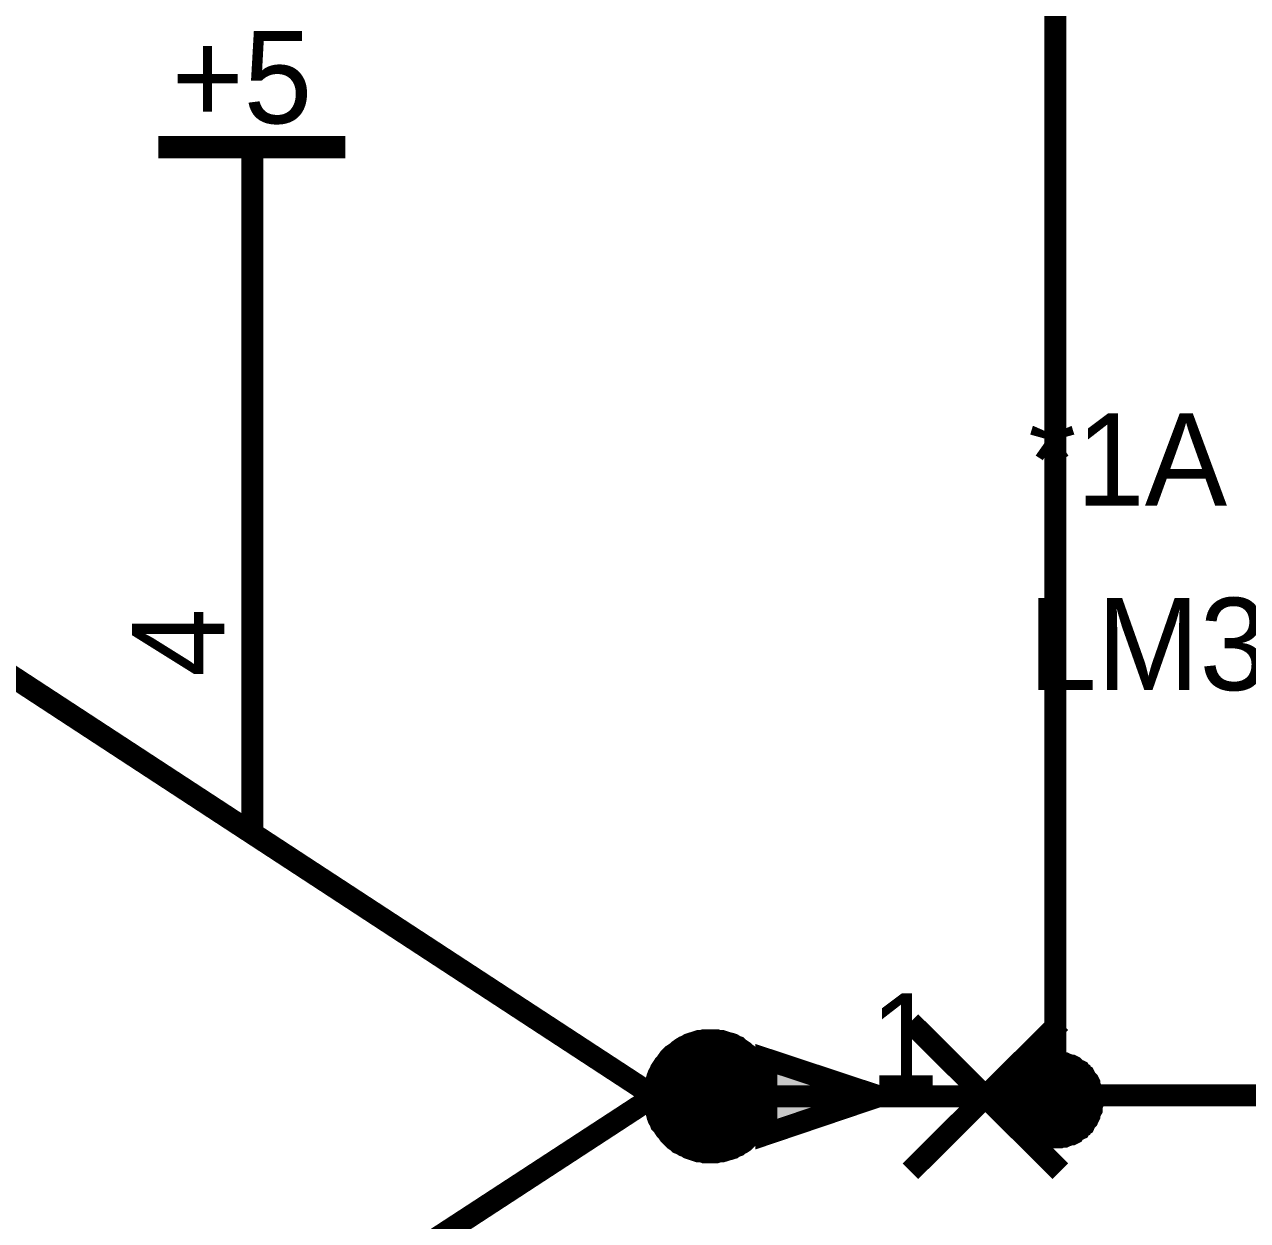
# Model space of a CAD drawing. Header units: millimetres. Extents: x 0 to 800, y 0 to 567.
# Drawn here: x 108.74 to 125.37, y 327.7 to 343.96 of the extents above; entities that cross this region are included whole.
import ezdxf

# ---------------------------------------------------------------- set-up
doc = ezdxf.new("R2010")
doc.units = ezdxf.units.MM
doc.layers.add('Sheet', color=255, linetype='Continuous')

msp = doc.modelspace()

# ---------------------------------------------------------------- linework, layer by layer
at = {"layer": 'Sheet'}
for points, const_width in [([(122.86, 355.088), (122.759, 355.088), (122.759, 329.34), (123.039, 329.34)], 0.3), ([(110.563, 342.287), (113.105, 342.287)], 0.3), ([(111.839, 339.744), (111.839, 342.287)], 0.3), ([(111.839, 339.744), (111.839, 337.46)], 0.3), ([(111.839, 332.958), (111.839, 337.46)], 0.3), ([(105.847, 336.877), (117.305, 329.385)], 0.3), ([(120.788, 328.366), (122.826, 330.393)], 0.3), ([(120.788, 330.393), (122.826, 328.366)], 0.3), ([(118.066, 330.147), (118.033, 330.147), (117.988, 330.147), (117.954, 330.135), (117.909, 330.135), (117.876, 330.124), (117.842, 330.113), (117.809, 330.102), (117.775, 330.091), (117.741, 330.068), (117.708, 330.057), (117.674, 330.035), (117.641, 330.012), (117.618, 329.99), (117.585, 329.967), (117.551, 329.945), (117.529, 329.923), (117.506, 329.9), (117.484, 329.867), (117.461, 329.833), (117.439, 329.811), (117.417, 329.777), (117.394, 329.743), (117.383, 329.71), (117.361, 329.676), (117.349, 329.643), (117.338, 329.609), (117.327, 329.575), (117.316, 329.542), (117.316, 329.497), (117.305, 329.463), (117.305, 329.419), (117.305, 329.385)], 0.3), ([(118.828, 329.385), (118.828, 329.419), (118.828, 329.463), (118.817, 329.497), (118.817, 329.542), (118.805, 329.575), (118.794, 329.609), (118.783, 329.643), (118.772, 329.676), (118.749, 329.71), (118.738, 329.743), (118.716, 329.777), (118.705, 329.811), (118.682, 329.833), (118.66, 329.867), (118.626, 329.9), (118.604, 329.923), (118.581, 329.945), (118.548, 329.967), (118.525, 329.99), (118.492, 330.012), (118.458, 330.035), (118.436, 330.057), (118.402, 330.068), (118.369, 330.091), (118.335, 330.102), (118.29, 330.113), (118.257, 330.124), (118.223, 330.135), (118.178, 330.135), (118.145, 330.147), (118.111, 330.147), (118.066, 330.147)], 0.3), ([(117.305, 329.385), (117.305, 329.419), (117.305, 329.463), (117.316, 329.497), (117.316, 329.542), (117.327, 329.575), (117.338, 329.609), (117.349, 329.643), (117.361, 329.676), (117.383, 329.71), (117.394, 329.743), (117.417, 329.777), (117.439, 329.811), (117.461, 329.833), (117.484, 329.867), (117.506, 329.9), (117.529, 329.923), (117.551, 329.945), (117.585, 329.967), (117.618, 329.99), (117.641, 330.012), (117.674, 330.035), (117.708, 330.057), (117.741, 330.068), (117.775, 330.091), (117.809, 330.102), (117.842, 330.113), (117.876, 330.124), (117.909, 330.135), (117.954, 330.135), (117.988, 330.147), (118.033, 330.147), (118.066, 330.147)], 0.0991), ([(118.066, 330.147), (118.066, 330.147)], 0.0991), ([(118.066, 330.147), (118.111, 330.147), (118.145, 330.147), (118.178, 330.135), (118.223, 330.135), (118.257, 330.124), (118.29, 330.113), (118.335, 330.102), (118.369, 330.091), (118.402, 330.068), (118.436, 330.057), (118.458, 330.035), (118.492, 330.012), (118.525, 329.99), (118.548, 329.967), (118.581, 329.945), (118.604, 329.923), (118.626, 329.9), (118.66, 329.867), (118.682, 329.833), (118.705, 329.811), (118.716, 329.777), (118.738, 329.743), (118.749, 329.71), (118.772, 329.676), (118.783, 329.643), (118.794, 329.609), (118.805, 329.575), (118.817, 329.542), (118.817, 329.497), (118.828, 329.463), (118.828, 329.419), (118.828, 329.385)], 0.0991), ([(122.255, 329.34), (122.255, 329.363), (122.255, 329.396), (122.266, 329.419), (122.266, 329.441), (122.266, 329.463), (122.277, 329.486), (122.289, 329.519), (122.3, 329.542), (122.3, 329.564), (122.311, 329.587), (122.322, 329.598), (122.345, 329.62), (122.356, 329.643), (122.367, 329.665), (122.389, 329.676), (122.401, 329.699), (122.423, 329.71), (122.434, 329.732), (122.457, 329.743), (122.479, 329.755), (122.501, 329.777), (122.513, 329.788), (122.535, 329.799), (122.557, 329.799), (122.58, 329.811), (122.613, 329.822), (122.636, 329.833), (122.658, 329.833), (122.681, 329.833), (122.703, 329.844), (122.737, 329.844), (122.759, 329.844)], 0.3), ([(122.255, 329.34), (122.255, 329.363), (122.255, 329.396), (122.266, 329.419), (122.266, 329.441), (122.266, 329.463), (122.277, 329.486), (122.289, 329.519), (122.3, 329.542), (122.3, 329.564), (122.311, 329.587), (122.322, 329.598), (122.345, 329.62), (122.356, 329.643), (122.367, 329.665), (122.389, 329.676), (122.401, 329.699), (122.423, 329.71), (122.434, 329.732), (122.457, 329.743), (122.479, 329.755), (122.501, 329.777), (122.513, 329.788), (122.535, 329.799), (122.557, 329.799), (122.58, 329.811), (122.613, 329.822), (122.636, 329.833), (122.658, 329.833), (122.681, 329.833), (122.703, 329.844), (122.737, 329.844), (122.759, 329.844)], 0.3), ([(122.759, 329.844), (122.759, 329.844)], 0.3), ([(122.759, 329.844), (122.781, 329.844), (122.815, 329.844), (122.837, 329.833), (122.86, 329.833), (122.882, 329.833), (122.904, 329.822), (122.938, 329.811), (122.96, 329.799), (122.983, 329.799), (123.005, 329.788), (123.016, 329.777), (123.039, 329.755), (123.061, 329.743), (123.084, 329.732), (123.095, 329.71), (123.117, 329.699), (123.128, 329.676), (123.151, 329.665), (123.162, 329.643), (123.173, 329.62), (123.196, 329.598), (123.207, 329.587), (123.218, 329.564), (123.218, 329.542), (123.229, 329.519), (123.24, 329.486), (123.252, 329.463), (123.252, 329.441), (123.252, 329.419), (123.263, 329.396), (123.263, 329.363), (123.263, 329.34)], 0.3), ([(122.759, 329.844), (122.759, 329.844)], 0.3), ([(122.759, 329.844), (122.781, 329.844), (122.815, 329.844), (122.837, 329.833), (122.86, 329.833), (122.882, 329.833), (122.904, 329.822), (122.938, 329.811), (122.96, 329.799), (122.983, 329.799), (123.005, 329.788), (123.016, 329.777), (123.039, 329.755), (123.061, 329.743), (123.084, 329.732), (123.095, 329.71), (123.117, 329.699), (123.128, 329.676), (123.151, 329.665), (123.162, 329.643), (123.173, 329.62), (123.196, 329.598), (123.207, 329.587), (123.218, 329.564), (123.218, 329.542), (123.229, 329.519), (123.24, 329.486), (123.252, 329.463), (123.252, 329.441), (123.252, 329.419), (123.263, 329.396), (123.263, 329.363), (123.263, 329.34)], 0.3), ([(122.255, 329.34), (122.255, 329.363), (122.255, 329.396), (122.266, 329.419), (122.266, 329.441), (122.266, 329.463), (122.277, 329.486), (122.289, 329.519), (122.3, 329.542), (122.3, 329.564), (122.311, 329.587), (122.322, 329.598), (122.345, 329.62), (122.356, 329.643), (122.367, 329.665), (122.389, 329.676), (122.401, 329.699), (122.423, 329.71), (122.434, 329.732), (122.457, 329.743), (122.479, 329.755), (122.501, 329.777), (122.513, 329.788), (122.535, 329.799), (122.557, 329.799), (122.58, 329.811), (122.613, 329.822), (122.636, 329.833), (122.658, 329.833), (122.681, 329.833), (122.703, 329.844), (122.737, 329.844), (122.759, 329.844)], 0.0991), ([(122.255, 329.34), (122.255, 329.363), (122.255, 329.396), (122.266, 329.419), (122.266, 329.441), (122.266, 329.463), (122.277, 329.486), (122.289, 329.519), (122.3, 329.542), (122.3, 329.564), (122.311, 329.587), (122.322, 329.598), (122.345, 329.62), (122.356, 329.643), (122.367, 329.665), (122.389, 329.676), (122.401, 329.699), (122.423, 329.71), (122.434, 329.732), (122.457, 329.743), (122.479, 329.755), (122.501, 329.777), (122.513, 329.788), (122.535, 329.799), (122.557, 329.799), (122.58, 329.811), (122.613, 329.822), (122.636, 329.833), (122.658, 329.833), (122.681, 329.833), (122.703, 329.844), (122.737, 329.844), (122.759, 329.844)], 0.0991), ([(122.759, 329.844), (122.759, 329.844)], 0.0991), ([(122.759, 329.844), (122.781, 329.844), (122.815, 329.844), (122.837, 329.833), (122.86, 329.833), (122.882, 329.833), (122.904, 329.822), (122.938, 329.811), (122.96, 329.799), (122.983, 329.799), (123.005, 329.788), (123.016, 329.777), (123.039, 329.755), (123.061, 329.743), (123.084, 329.732), (123.095, 329.71), (123.117, 329.699), (123.128, 329.676), (123.151, 329.665), (123.162, 329.643), (123.173, 329.62), (123.196, 329.598), (123.207, 329.587), (123.218, 329.564), (123.218, 329.542), (123.229, 329.519), (123.24, 329.486), (123.252, 329.463), (123.252, 329.441), (123.252, 329.419), (123.263, 329.396), (123.263, 329.363), (123.263, 329.34)], 0.0991), ([(122.759, 329.844), (122.759, 329.844)], 0.0991), ([(122.759, 329.844), (122.781, 329.844), (122.815, 329.844), (122.837, 329.833), (122.86, 329.833), (122.882, 329.833), (122.904, 329.822), (122.938, 329.811), (122.96, 329.799), (122.983, 329.799), (123.005, 329.788), (123.016, 329.777), (123.039, 329.755), (123.061, 329.743), (123.084, 329.732), (123.095, 329.71), (123.117, 329.699), (123.128, 329.676), (123.151, 329.665), (123.162, 329.643), (123.173, 329.62), (123.196, 329.598), (123.207, 329.587), (123.218, 329.564), (123.218, 329.542), (123.229, 329.519), (123.24, 329.486), (123.252, 329.463), (123.252, 329.441), (123.252, 329.419), (123.263, 329.396), (123.263, 329.363), (123.263, 329.34)], 0.0991), ([(117.305, 329.385), (105.803, 321.881)], 0.3), ([(117.305, 329.385), (121.807, 329.385)], 0.3), ([(117.305, 329.385), (117.305, 329.34), (117.305, 329.307), (117.316, 329.273), (117.316, 329.228), (117.327, 329.195), (117.338, 329.161), (117.349, 329.116), (117.361, 329.083), (117.383, 329.049), (117.394, 329.015), (117.417, 328.993), (117.439, 328.959), (117.461, 328.926), (117.484, 328.903), (117.506, 328.87), (117.529, 328.847), (117.551, 328.825), (117.585, 328.791), (117.618, 328.769), (117.641, 328.747), (117.674, 328.735), (117.708, 328.713), (117.741, 328.702), (117.775, 328.679), (117.809, 328.668), (117.842, 328.657), (117.876, 328.646), (117.909, 328.635), (117.954, 328.635), (117.988, 328.623), (118.033, 328.623), (118.066, 328.623)], 0.3), ([(118.066, 328.623), (118.033, 328.623), (117.988, 328.623), (117.954, 328.635), (117.909, 328.635), (117.876, 328.646), (117.842, 328.657), (117.809, 328.668), (117.775, 328.679), (117.741, 328.702), (117.708, 328.713), (117.674, 328.735), (117.641, 328.747), (117.618, 328.769), (117.585, 328.791), (117.551, 328.825), (117.529, 328.847), (117.506, 328.87), (117.484, 328.903), (117.461, 328.926), (117.439, 328.959), (117.417, 328.993), (117.394, 329.015), (117.383, 329.049), (117.361, 329.083), (117.349, 329.116), (117.338, 329.161), (117.327, 329.195), (117.316, 329.228), (117.316, 329.273), (117.305, 329.307), (117.305, 329.34), (117.305, 329.385)], 0.0991), ([(117.305, 329.385), (117.305, 329.385)], 0.0991), ([(118.066, 328.623), (118.111, 328.623), (118.145, 328.623), (118.178, 328.635), (118.223, 328.635), (118.257, 328.646), (118.29, 328.657), (118.335, 328.668), (118.369, 328.679), (118.402, 328.702), (118.436, 328.713), (118.458, 328.735), (118.492, 328.747), (118.525, 328.769), (118.548, 328.791), (118.581, 328.825), (118.604, 328.847), (118.626, 328.87), (118.66, 328.903), (118.682, 328.926), (118.705, 328.959), (118.716, 328.993), (118.738, 329.015), (118.749, 329.049), (118.772, 329.083), (118.783, 329.116), (118.794, 329.161), (118.805, 329.195), (118.817, 329.228), (118.817, 329.273), (118.828, 329.307), (118.828, 329.34), (118.828, 329.385)], 0.3), ([(118.828, 329.385), (118.828, 329.34), (118.828, 329.307), (118.817, 329.273), (118.817, 329.228), (118.805, 329.195), (118.794, 329.161), (118.783, 329.116), (118.772, 329.083), (118.749, 329.049), (118.738, 329.015), (118.716, 328.993), (118.705, 328.959), (118.682, 328.926), (118.66, 328.903), (118.626, 328.87), (118.604, 328.847), (118.581, 328.825), (118.548, 328.791), (118.525, 328.769), (118.492, 328.747), (118.458, 328.735), (118.436, 328.713), (118.402, 328.702), (118.369, 328.679), (118.335, 328.668), (118.29, 328.657), (118.257, 328.646), (118.223, 328.635), (118.178, 328.635), (118.145, 328.623), (118.111, 328.623), (118.066, 328.623)], 0.0991), ([(118.828, 329.385), (118.828, 329.385), (118.828, 329.385), (118.828, 329.385), (118.828, 329.385), (118.828, 329.385), (118.828, 329.385), (118.828, 329.385), (118.828, 329.385), (118.828, 329.385), (118.828, 329.385), (118.828, 329.385), (118.828, 329.385), (118.828, 329.385), (118.828, 329.385), (118.828, 329.385), (118.828, 329.385), (118.828, 329.385), (118.828, 329.385), (118.828, 329.385), (118.828, 329.385), (118.828, 329.385), (118.828, 329.385), (118.828, 329.385), (118.828, 329.385), (118.828, 329.385), (118.828, 329.385), (118.828, 329.385), (118.828, 329.385), (118.828, 329.385), (118.828, 329.385), (118.828, 329.385), (118.828, 329.385)], 0.0991), ([(118.828, 329.385), (118.828, 329.385)], 0.0991), ([(121.807, 329.385), (123.039, 329.385), (123.039, 329.396), (130.05, 329.396), (138.102, 329.396)], 0.3), ([(122.759, 328.825), (122.737, 328.825), (122.703, 328.825), (122.681, 328.836), (122.658, 328.836), (122.636, 328.836), (122.613, 328.847), (122.58, 328.859), (122.557, 328.87), (122.535, 328.87), (122.513, 328.881), (122.501, 328.903), (122.479, 328.915), (122.457, 328.926), (122.434, 328.937), (122.423, 328.959), (122.401, 328.971), (122.389, 328.993), (122.367, 329.004), (122.356, 329.027), (122.345, 329.049), (122.322, 329.071), (122.311, 329.094), (122.3, 329.116), (122.3, 329.139), (122.289, 329.161), (122.277, 329.183), (122.266, 329.206), (122.266, 329.239), (122.266, 329.262), (122.255, 329.284), (122.255, 329.318), (122.255, 329.34)], 0.3), ([(122.255, 329.34), (122.255, 329.34)], 0.3), ([(122.759, 328.825), (122.737, 328.825), (122.703, 328.825), (122.681, 328.836), (122.658, 328.836), (122.636, 328.836), (122.613, 328.847), (122.58, 328.859), (122.557, 328.87), (122.535, 328.87), (122.513, 328.881), (122.501, 328.903), (122.479, 328.915), (122.457, 328.926), (122.434, 328.937), (122.423, 328.959), (122.401, 328.971), (122.389, 328.993), (122.367, 329.004), (122.356, 329.027), (122.345, 329.049), (122.322, 329.071), (122.311, 329.094), (122.3, 329.116), (122.3, 329.139), (122.289, 329.161), (122.277, 329.183), (122.266, 329.206), (122.266, 329.239), (122.266, 329.262), (122.255, 329.284), (122.255, 329.318), (122.255, 329.34)], 0.3), ([(122.255, 329.34), (122.255, 329.34)], 0.3), ([(123.263, 329.34), (123.263, 329.318), (123.263, 329.284), (123.252, 329.262), (123.252, 329.239), (123.252, 329.206), (123.24, 329.183), (123.229, 329.161), (123.218, 329.139), (123.218, 329.116), (123.207, 329.094), (123.196, 329.071), (123.173, 329.049), (123.162, 329.027), (123.151, 329.004), (123.128, 328.993), (123.117, 328.971), (123.095, 328.959), (123.084, 328.937), (123.061, 328.926), (123.039, 328.915), (123.016, 328.903), (123.005, 328.881), (122.983, 328.87), (122.96, 328.87), (122.938, 328.859), (122.904, 328.847), (122.882, 328.836), (122.86, 328.836), (122.837, 328.836), (122.815, 328.825), (122.781, 328.825), (122.759, 328.825)], 0.3), ([(123.263, 329.34), (123.263, 329.318), (123.263, 329.284), (123.252, 329.262), (123.252, 329.239), (123.252, 329.206), (123.24, 329.183), (123.229, 329.161), (123.218, 329.139), (123.218, 329.116), (123.207, 329.094), (123.196, 329.071), (123.173, 329.049), (123.162, 329.027), (123.151, 329.004), (123.128, 328.993), (123.117, 328.971), (123.095, 328.959), (123.084, 328.937), (123.061, 328.926), (123.039, 328.915), (123.016, 328.903), (123.005, 328.881), (122.983, 328.87), (122.96, 328.87), (122.938, 328.859), (122.904, 328.847), (122.882, 328.836), (122.86, 328.836), (122.837, 328.836), (122.815, 328.825), (122.781, 328.825), (122.759, 328.825)], 0.3), ([(123.263, 329.34), (123.263, 329.34), (123.263, 329.34), (123.263, 329.34), (123.263, 329.34), (123.263, 329.34), (123.263, 329.34), (123.263, 329.34), (123.263, 329.34), (123.263, 329.34), (123.263, 329.34), (123.263, 329.34), (123.263, 329.34), (123.263, 329.34), (123.263, 329.34), (123.263, 329.34), (123.263, 329.34), (123.263, 329.34), (123.263, 329.34), (123.263, 329.34), (123.263, 329.34), (123.263, 329.34), (123.263, 329.34), (123.263, 329.34), (123.263, 329.34), (123.263, 329.34), (123.263, 329.34), (123.263, 329.34), (123.263, 329.34), (123.263, 329.34), (123.263, 329.34), (123.263, 329.34), (123.263, 329.34)], 0.3), ([(123.263, 329.34), (123.263, 329.34)], 0.3), ([(123.263, 329.34), (123.263, 329.34), (123.263, 329.34), (123.263, 329.34), (123.263, 329.34), (123.263, 329.34), (123.263, 329.34), (123.263, 329.34), (123.263, 329.34), (123.263, 329.34), (123.263, 329.34), (123.263, 329.34), (123.263, 329.34), (123.263, 329.34), (123.263, 329.34), (123.263, 329.34), (123.263, 329.34), (123.263, 329.34), (123.263, 329.34), (123.263, 329.34), (123.263, 329.34), (123.263, 329.34), (123.263, 329.34), (123.263, 329.34), (123.263, 329.34), (123.263, 329.34), (123.263, 329.34), (123.263, 329.34), (123.263, 329.34), (123.263, 329.34), (123.263, 329.34), (123.263, 329.34), (123.263, 329.34)], 0.3), ([(123.263, 329.34), (123.263, 329.34)], 0.3), ([(122.759, 328.825), (122.737, 328.825), (122.703, 328.825), (122.681, 328.836), (122.658, 328.836), (122.636, 328.836), (122.613, 328.847), (122.58, 328.859), (122.557, 328.87), (122.535, 328.87), (122.513, 328.881), (122.501, 328.903), (122.479, 328.915), (122.457, 328.926), (122.434, 328.937), (122.423, 328.959), (122.401, 328.971), (122.389, 328.993), (122.367, 329.004), (122.356, 329.027), (122.345, 329.049), (122.322, 329.071), (122.311, 329.094), (122.3, 329.116), (122.3, 329.139), (122.289, 329.161), (122.277, 329.183), (122.266, 329.206), (122.266, 329.239), (122.266, 329.262), (122.255, 329.284), (122.255, 329.318), (122.255, 329.34)], 0.0991), ([(122.255, 329.34), (122.255, 329.34)], 0.0991), ([(122.759, 328.825), (122.737, 328.825), (122.703, 328.825), (122.681, 328.836), (122.658, 328.836), (122.636, 328.836), (122.613, 328.847), (122.58, 328.859), (122.557, 328.87), (122.535, 328.87), (122.513, 328.881), (122.501, 328.903), (122.479, 328.915), (122.457, 328.926), (122.434, 328.937), (122.423, 328.959), (122.401, 328.971), (122.389, 328.993), (122.367, 329.004), (122.356, 329.027), (122.345, 329.049), (122.322, 329.071), (122.311, 329.094), (122.3, 329.116), (122.3, 329.139), (122.289, 329.161), (122.277, 329.183), (122.266, 329.206), (122.266, 329.239), (122.266, 329.262), (122.255, 329.284), (122.255, 329.318), (122.255, 329.34)], 0.0991), ([(122.255, 329.34), (122.255, 329.34)], 0.0991), ([(123.263, 329.34), (123.263, 329.318), (123.263, 329.284), (123.252, 329.262), (123.252, 329.239), (123.252, 329.206), (123.24, 329.183), (123.229, 329.161), (123.218, 329.139), (123.218, 329.116), (123.207, 329.094), (123.196, 329.071), (123.173, 329.049), (123.162, 329.027), (123.151, 329.004), (123.128, 328.993), (123.117, 328.971), (123.095, 328.959), (123.084, 328.937), (123.061, 328.926), (123.039, 328.915), (123.016, 328.903), (123.005, 328.881), (122.983, 328.87), (122.96, 328.87), (122.938, 328.859), (122.904, 328.847), (122.882, 328.836), (122.86, 328.836), (122.837, 328.836), (122.815, 328.825), (122.781, 328.825), (122.759, 328.825)], 0.0991), ([(123.263, 329.34), (123.263, 329.318), (123.263, 329.284), (123.252, 329.262), (123.252, 329.239), (123.252, 329.206), (123.24, 329.183), (123.229, 329.161), (123.218, 329.139), (123.218, 329.116), (123.207, 329.094), (123.196, 329.071), (123.173, 329.049), (123.162, 329.027), (123.151, 329.004), (123.128, 328.993), (123.117, 328.971), (123.095, 328.959), (123.084, 328.937), (123.061, 328.926), (123.039, 328.915), (123.016, 328.903), (123.005, 328.881), (122.983, 328.87), (122.96, 328.87), (122.938, 328.859), (122.904, 328.847), (122.882, 328.836), (122.86, 328.836), (122.837, 328.836), (122.815, 328.825), (122.781, 328.825), (122.759, 328.825)], 0.0991), ([(123.263, 329.34), (123.263, 329.34), (123.263, 329.34), (123.263, 329.34), (123.263, 329.34), (123.263, 329.34), (123.263, 329.34), (123.263, 329.34), (123.263, 329.34), (123.263, 329.34), (123.263, 329.34), (123.263, 329.34), (123.263, 329.34), (123.263, 329.34), (123.263, 329.34), (123.263, 329.34), (123.263, 329.34), (123.263, 329.34), (123.263, 329.34), (123.263, 329.34), (123.263, 329.34), (123.263, 329.34), (123.263, 329.34), (123.263, 329.34), (123.263, 329.34), (123.263, 329.34), (123.263, 329.34), (123.263, 329.34), (123.263, 329.34), (123.263, 329.34), (123.263, 329.34), (123.263, 329.34), (123.263, 329.34)], 0.0991), ([(123.263, 329.34), (123.263, 329.34)], 0.0991), ([(123.263, 329.34), (123.263, 329.34), (123.263, 329.34), (123.263, 329.34), (123.263, 329.34), (123.263, 329.34), (123.263, 329.34), (123.263, 329.34), (123.263, 329.34), (123.263, 329.34), (123.263, 329.34), (123.263, 329.34), (123.263, 329.34), (123.263, 329.34), (123.263, 329.34), (123.263, 329.34), (123.263, 329.34), (123.263, 329.34), (123.263, 329.34), (123.263, 329.34), (123.263, 329.34), (123.263, 329.34), (123.263, 329.34), (123.263, 329.34), (123.263, 329.34), (123.263, 329.34), (123.263, 329.34), (123.263, 329.34), (123.263, 329.34), (123.263, 329.34), (123.263, 329.34), (123.263, 329.34), (123.263, 329.34)], 0.0991), ([(123.263, 329.34), (123.263, 329.34)], 0.0991)]:
    msp.add_lwpolyline(points, dxfattribs=dict(at, const_width=const_width))
for points, const_width in [([(117.684, 329.387, 1), (118.446, 329.387, 1)], 0.762), ([(122.501, 329.341, 1), (123.009, 329.341, 1)], 0.508)]:
    msp.add_lwpolyline(points, format="xyb", close=True, dxfattribs=dict(at, const_width=const_width))
for const_width in [0.3, 0.0991]:
    msp.add_lwpolyline([(120.351, 329.385), (118.828, 329.889), (118.828, 328.87), (120.351, 329.385)], close=True, dxfattribs=dict(at, const_width=const_width))
msp.add_solid([(118.777, 328.81), (120.507, 329.387), (118.777, 329.964)], dxfattribs=at)

# ---------------------------------------------------------------- texts
for s, height, p in [('+5', 1.2543, (110.742, 342.612)), ('*1A', 1.2543, (122.389, 337.415)), ('LM324AD_SOIC14', 1.25433, (122.389, 334.906)), ('1', 1.254, (120.239, 329.531))]:
    msp.add_text(s, height=height, dxfattribs=at).set_placement(p)
msp.add_text('4', height=1.254, rotation=90, dxfattribs=at).set_placement((111.458, 335.086))

doc.saveas('drawing.dxf')
